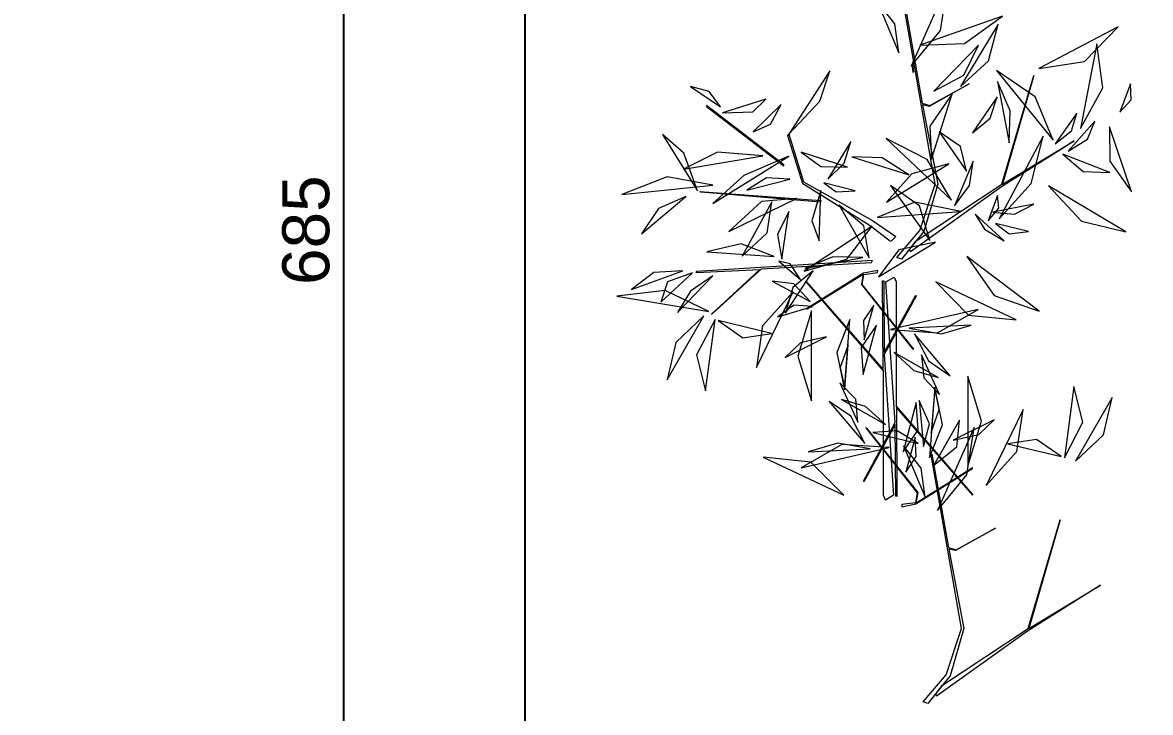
# Model space of a CAD drawing. Header units: centimetres. Extents: x 16433 to 114398, y -50094 to -12305.
# Drawn here: x 32735.1 to 32977.3, y -28542.1 to -28394.1 of the extents above; entities that cross this region are included whole.
import ezdxf

# ---------------------------------------------------------------- set-up
doc = ezdxf.new("R2010")
doc.units = ezdxf.units.CM
doc.header["$LTSCALE"] = 0.5
doc.layers.get('0').update_dxf_attribs({"linetype": 'CONTINUOUS'})
doc.layers.get('DEFPOINTS').update_dxf_attribs({"linetype": 'CONTINUOUS'})
doc.layers.add('01_cote_gen', color=4, linetype='CONTINUOUS')
doc.layers.add('3-BAT C-Niveau -2', color=7, linetype='CONTINUOUS')
doc.styles.add('Helvetica', font='')
doc.styles.get('Helvetica').set_extended_font_data('Helvetica')
doc.dimstyles.new('IS', dxfattribs={"dimtxt": 10.08724, "dimasz": 5.007446, "dimexe": 2, "dimexo": 10, "dimgap": 3, "dimtad": 1, "dimdec": 1, "dimtxsty": 'Helvetica', "dimblk": 'DOT', "dimblk1": 'DOT', "dimblk2": 'DOT', "dimcen": 0, "dimdle": 10, "dimazin": 0, "dimtfac": 0.8, "dimtdec": 1, "dimtix": 1, "dimtmove": 0, "dimatfit": 0, "dimldrblk": 'VW_FILLEDARROW-1', "dimfxl": 10, "dimfxlon": 1, "dimfrac": 2, "dimtolj": 1, "dimarcsym": 0})

# ---------------------------------------------------------------- blocks, each defined once
blk = doc.blocks.new('Groupe-1')
at = {"color": 253, "linetype": 'Continuous', "lineweight": 5, "true_color": 0xa0a0a4, "flags": 128}
for points in [[(17700.82, -47196.15), (17701.01, -47196.14), (17710.44, -47177.46), (17710.18, -47177.51)], [(17691.89, -47179.72), (17692, -47179.48), (17694.95, -47205.33), (17694.56, -47205.34)], [(17677.21, -47205.6), (17661.81, -47225.24), (17680.52, -47221.6), (17680.52, -47221.84), (17665.44, -47224.81), (17678.79, -47229.15), (17678.63, -47229.25), (17665.02, -47224.89), (17635.74, -47232.47), (17634.38, -47230.93), (17635.32, -47230.33), (17661.52, -47225.36), (17677.03, -47205.78)], [(17682.51, -47220.15), (17681.34, -47217.26), (17671.53, -47206.66), (17671.57, -47206.83), (17681.16, -47217.24), (17678.84, -47217.27), (17667.33, -47230.63), (17667.31, -47230.9), (17678.93, -47217.45), (17681.11, -47217.38), (17682.04, -47220.19)], [(17685.97, -47223.65), (17692.57, -47227.43), (17702.96, -47228.82), (17738.33, -47215.48), (17738.55, -47215.64), (17719.49, -47222.83), (17719.31, -47224.55), (17725.45, -47232.01), (17719.14, -47224.47), (17719.21, -47222.95), (17703.04, -47229.36), (17692.56, -47228.3), (17690.26, -47227.05), (17705.66, -47242.87), (17729.79, -47245.33), (17705.68, -47243.06), (17717.68, -47256.4), (17715.43, -47254.11), (17705.02, -47242.9), (17687.73, -47226.29), (17688.22, -47226.06), (17690.26, -47227.05), (17685.81, -47224.72)], [(17638.92, -47249.19), (17654.32, -47229.56), (17635.61, -47233.19), (17635.61, -47232.95), (17650.69, -47229.98), (17637.34, -47225.64), (17637.5, -47225.55), (17651.11, -47229.9), (17680.39, -47222.32), (17681.75, -47223.86), (17680.81, -47224.47), (17654.61, -47229.43), (17639.1, -47249.01)], [(17633.62, -47234.64), (17634.79, -47237.53), (17644.6, -47248.13), (17644.56, -47247.96), (17634.97, -47237.55), (17637.29, -47237.52), (17648.8, -47224.16), (17648.82, -47223.89), (17637.2, -47237.35), (17635.02, -47237.42), (17634.09, -47234.6)], [(17593.37, -47246.94), (17599.97, -47250.72), (17610.35, -47252.11), (17645.73, -47238.77), (17645.94, -47238.93), (17626.88, -47246.12), (17626.71, -47247.84), (17632.85, -47255.3), (17626.54, -47247.76), (17626.6, -47246.24), (17610.43, -47252.64), (17599.95, -47251.59), (17597.65, -47250.34), (17613.05, -47266.16), (17637.18, -47268.62), (17613.07, -47266.35), (17625.07, -47279.69), (17622.83, -47277.4), (17612.42, -47266.19), (17595.12, -47249.57), (17595.62, -47249.35), (17597.65, -47250.34), (17593.2, -47248.01)]]:
    blk.add_lwpolyline(points, close=True, dxfattribs=at)
for points in [[(17674.82, -47181.96), (17677.97, -47195.27), (17666.63, -47186.81), (17666.69, -47186.95), (17678.21, -47195.57), (17683.92, -47218.54), (17684.38, -47218.64), (17675.04, -47181.96), (17674.8, -47181.85), (17674.82, -47181.92)], [(17689.11, -47221.7), (17691.56, -47216.76), (17697.78, -47200.88), (17707.29, -47195.84), (17707.65, -47195.99), (17698.18, -47200.93), (17692.82, -47217.05), (17690.34, -47222.65), (17689.16, -47221.8)]]:
    blk.add_lwpolyline(points, dxfattribs=at)
at = {"color": 253, "linetype": 'Continuous', "lineweight": 5, "true_color": 0xa0a0a4}
for points in [[(17693.86, -47181.97, -223.19), (17693.83, -47171.95, -225.59), (17688.28, -47163.09, -225.79), (17688.28, -47163.09, -225.79), (17693.86, -47181.97, -223.19)], [(17693.86, -47181.97, -223.19), (17693.83, -47171.95, -225.59), (17688.28, -47163.09, -225.79), (17688.28, -47163.09, -225.79), (17693.86, -47181.97, -223.19)], [(17667.09, -47186.14, -186.41), (17669.8, -47176.09, -187.61), (17666.64, -47166.16, -186.97), (17666.64, -47166.16, -186.97), (17667.09, -47186.14, -186.41)], [(17674.59, -47179.07, -174.84), (17673.09, -47173.03, -175.45), (17668.67, -47168.97, -176.76), (17668.67, -47168.97, -176.76), (17674.59, -47179.07, -174.84)], [(17690.44, -47176.73, -215.73), (17686.77, -47171.46, -216.78), (17680.78, -47168.87, -215.22), (17680.78, -47168.87, -215.22), (17690.44, -47176.73, -215.73)], [(17690.44, -47176.73, -215.73), (17686.77, -47171.46, -216.78), (17680.78, -47168.87, -215.22), (17680.78, -47168.87, -215.22), (17690.44, -47176.73, -215.73)], [(17692.05, -47178.98, -214.21), (17699.48, -47174.57, -211.43), (17702.56, -47169.3, -206.15), (17702.56, -47169.3, -206.15), (17692.05, -47178.98, -214.21)], [(17702.07, -47191.35, -221.24), (17700.99, -47181.59, -218.96), (17696.1, -47175.15, -214.31), (17696.1, -47175.15, -214.31), (17702.07, -47191.35, -221.24)], [(17710.72, -47180.42, -211.6), (17713.44, -47177.45, -211.07), (17713.77, -47173.32, -211.1), (17713.77, -47173.32, -211.1), (17710.72, -47180.42, -211.6)], [(17674.59, -47181.14, -174.58), (17671.65, -47176.22, -172.2), (17667.11, -47175.68, -168.43), (17667.11, -47175.68, -168.43), (17674.59, -47181.14, -174.58)], [(17665.95, -47185.3, -186.4), (17659.26, -47180.44, -186.75), (17651.02, -47180.09, -187), (17651.02, -47180.09, -187), (17665.95, -47185.3, -186.4)], [(17674.73, -47185.55, -186.97), (17670.64, -47181.49, -187.38), (17665.63, -47179.61, -185.5), (17665.63, -47179.61, -185.5), (17674.73, -47185.55, -186.97)], [(17709.52, -47181.13, -202.5), (17710.92, -47187.46, -200.11), (17714.11, -47189.7, -195.35), (17714.11, -47189.7, -195.35), (17709.52, -47181.13, -202.5)], [(17681.29, -47197.72, -200.41), (17682.63, -47190.24, -200.32), (17679.58, -47183.34, -200.54), (17679.58, -47183.34, -200.54), (17681.29, -47197.72, -200.41)], [(17702.99, -47196.83, -210.1), (17697.13, -47188.08, -209.96), (17690, -47182.71, -205.95), (17690, -47182.71, -205.95), (17702.99, -47196.83, -210.1)], [(17665.68, -47187.77, -182.25), (17657.45, -47185.28, -178.08), (17650.25, -47188.62, -173.29), (17650.25, -47188.62, -173.29), (17665.68, -47187.77, -182.25)], [(17694.44, -47200.14, -233.25), (17692.34, -47192.87, -238.65), (17684.77, -47187.19, -241.93), (17684.77, -47187.19, -241.93), (17694.44, -47200.14, -233.25)], [(17665.56, -47188.48, -181.99), (17662.91, -47194.38, -181.12), (17664.99, -47200.27, -179.03), (17664.99, -47200.27, -179.03), (17665.56, -47188.48, -181.99)], [(17698.25, -47197.95, -207.72), (17697.57, -47193.01, -206.62), (17694.15, -47189.31, -205.86), (17694.15, -47189.31, -205.86), (17698.25, -47197.95, -207.72)], [(17706.7, -47188.36, -218.46), (17709.05, -47191.69, -216.39), (17713.59, -47193.15, -215.43), (17713.59, -47193.15, -215.43), (17706.7, -47188.36, -218.46)], [(17680.05, -47190.96, -189.87), (17685.97, -47195.32, -186.93), (17692.74, -47195.03, -183.27), (17692.74, -47195.03, -183.27), (17680.05, -47190.96, -189.87)], [(17707.65, -47195.99, -197.23), (17715.85, -47201.19, -194.28), (17722.65, -47202.06, -188.42), (17722.65, -47202.06, -188.42), (17707.65, -47195.99, -197.23)], [(17674.61, -47203.19, -207.25), (17666.24, -47198.06, -205.29), (17657.17, -47198.42, -201.98), (17657.17, -47198.42, -201.98), (17674.61, -47203.19, -207.25)], [(17673.26, -47207.13, -215.21), (17676.29, -47202.99, -213.09), (17676.01, -47198.27, -210.46), (17676.01, -47198.27, -210.46), (17673.26, -47207.13, -215.21)], [(17677.5, -47204.19, -177.75), (17680.37, -47201.43, -175.38), (17680.49, -47198.94, -172.12), (17680.49, -47198.94, -172.12), (17677.5, -47204.19, -177.75)], [(17691.37, -47199.05, -229.03), (17686.08, -47197.57, -227.48), (17681.04, -47199.49, -225.66), (17681.04, -47199.49, -225.66), (17691.37, -47199.05, -229.03)], [(17704.39, -47199.27, -199.77), (17702.1, -47203.98, -197.57), (17703.02, -47209.65, -196.35), (17703.02, -47209.65, -196.35), (17704.39, -47199.27, -199.77)], [(17672.31, -47207.83, -179.83), (17671.82, -47203.81, -178.67), (17668.68, -47200.9, -177.99), (17668.68, -47200.9, -177.99), (17672.31, -47207.83, -179.83)], [(17633.75, -47221.95, -220.85), (17639.43, -47213.68, -221.31), (17638.54, -47203.46, -222.56), (17638.54, -47203.46, -222.56), (17633.75, -47221.95, -220.85)], [(17666.44, -47211.97, -210.84), (17664.18, -47206.76, -209.98), (17660.46, -47204.09, -207.2), (17660.46, -47204.09, -207.2), (17666.44, -47211.97, -210.84)], [(17679.85, -47206.55, -207.06), (17675.51, -47202.92, -208.24), (17669.76, -47202.39, -209.24), (17669.76, -47202.39, -209.24), (17679.85, -47206.55, -207.06)], [(17697.08, -47204.95, -198.87), (17690.3, -47204.25, -195.41), (17686.42, -47206.62, -190.33), (17686.42, -47206.62, -190.33), (17697.08, -47204.95, -198.87)], [(17671.32, -47207.81, -179.52), (17661.26, -47206.74, -178.73), (17652.33, -47211.39, -177.91), (17652.33, -47211.39, -177.91), (17671.32, -47207.81, -179.52)], [(17679.4, -47204.66, -178.9), (17683.62, -47213.19, -176.01), (17691.6, -47217.21, -172.29), (17691.6, -47217.21, -172.29), (17679.4, -47204.66, -178.9)], [(17679.4, -47204.66, -178.9), (17683.62, -47213.19, -176.01), (17691.6, -47217.21, -172.29), (17691.6, -47217.21, -172.29), (17679.4, -47204.66, -178.9)], [(17684.63, -47216.49, -200.44), (17683.55, -47210.13, -199.26), (17679.98, -47204.72, -200.49), (17679.98, -47204.72, -200.49), (17684.63, -47216.49, -200.44)], [(17698.82, -47205.31, -202.35), (17697.4, -47208.22, -200.21), (17698.35, -47212.22, -199.09), (17698.35, -47212.22, -199.09), (17698.82, -47205.31, -202.35)], [(17699.76, -47205.96, -202.12), (17703.77, -47208.77, -201.54), (17708.6, -47209.34, -202.14), (17708.6, -47209.34, -202.14), (17699.76, -47205.96, -202.12)], [(17684.78, -47217.83, -200.73), (17691.35, -47215.43, -197.34), (17694.7, -47209.43, -193.77), (17694.7, -47209.43, -193.77), (17684.78, -47217.83, -200.73)], [(17684.78, -47217.83, -200.73), (17691.35, -47215.43, -197.34), (17694.7, -47209.43, -193.77), (17694.7, -47209.43, -193.77), (17684.78, -47217.83, -200.73)], [(17703.91, -47222.86, -185.42), (17706.41, -47216.6, -185.31), (17705.39, -47210.18, -184.01), (17705.39, -47210.18, -184.01), (17703.91, -47222.86, -185.42)], [(17729.2, -47215.93, -199.98), (17735.13, -47213.91, -200.36), (17739.17, -47209.28, -199.46), (17739.17, -47209.28, -199.46), (17729.2, -47215.93, -199.98)], [(17645.6, -47229.61, -225.36), (17644.38, -47219.55, -224.7), (17637.83, -47211.88, -224), (17637.83, -47211.88, -224), (17645.6, -47229.61, -225.36)], [(17644.58, -47225.68, -183.78), (17644.45, -47218.64, -183.14), (17641.45, -47212.75, -184.94), (17641.45, -47212.75, -184.94), (17644.58, -47225.68, -183.78)], [(17645.51, -47224.35, -176.88), (17650.7, -47220.3, -176.9), (17652.95, -47215.12, -174.04), (17652.95, -47215.12, -174.04), (17645.51, -47224.35, -176.88)], [(17671.03, -47216.22, -247.3), (17663.58, -47214.82, -244.69), (17655.99, -47217.93, -243.35), (17655.99, -47217.93, -243.35), (17671.03, -47216.22, -247.3)], [(17671.03, -47216.22, -247.3), (17663.58, -47214.82, -244.69), (17655.99, -47217.93, -243.35), (17655.99, -47217.93, -243.35), (17671.03, -47216.22, -247.3)], [(17665.66, -47216.91, -223.21), (17660.51, -47216.12, -222.61), (17656.18, -47217.91, -220.88), (17656.18, -47217.91, -220.88), (17665.66, -47216.91, -223.21)], [(17665.66, -47216.91, -223.21), (17660.51, -47216.12, -222.61), (17656.18, -47217.91, -220.88), (17656.18, -47217.91, -220.88), (17665.66, -47216.91, -223.21)], [(17649.69, -47222.02, -161.32), (17654.44, -47220.65, -161.24), (17657.32, -47216.66, -160.95), (17657.32, -47216.66, -160.95), (17649.69, -47222.02, -161.32)], [(17650.29, -47227.92, -228.81), (17653.32, -47223, -229.15), (17653.81, -47217.64, -227.32), (17653.81, -47217.64, -227.32), (17650.29, -47227.92, -228.81)], [(17698.25, -47235.36, -176.08), (17698.33, -47225.26, -174.79), (17693.62, -47217.89, -170.69), (17693.62, -47217.89, -170.69), (17698.25, -47235.36, -176.08)], [(17700.24, -47232.92, -204.31), (17707.84, -47226.16, -204.16), (17710.64, -47216.64, -202.67), (17710.64, -47216.64, -202.67), (17700.24, -47232.92, -204.31)], [(17670.88, -47222.06, -186.16), (17665.6, -47219.72, -185.75), (17659.95, -47221.27, -185.13), (17659.95, -47221.27, -185.13), (17670.88, -47222.06, -186.16)], [(17675.03, -47220.68, -197.01), (17671.33, -47219.13, -196.39), (17667.31, -47220.06, -196.61), (17667.31, -47220.06, -196.61), (17675.03, -47220.68, -197.01)], [(17690.74, -47231.19, -210.57), (17687.71, -47223.79, -206.9), (17681.14, -47220.58, -202.54), (17681.14, -47220.58, -202.54), (17690.74, -47231.19, -210.57)], [(17690.92, -47229.96, -217.22), (17697.8, -47226.36, -219.34), (17700.93, -47219.45, -221.55), (17700.93, -47219.45, -221.55), (17690.92, -47229.96, -217.22)], [(17707.84, -47230.92, -205.3), (17704.24, -47223.48, -204.92), (17697.27, -47219.3, -203.9), (17697.27, -47219.3, -203.9), (17707.84, -47230.92, -205.3)], [(17725.66, -47219.64, -203.84), (17725.78, -47219.86, -203.87), (17727.43, -47219.31, -202.04), (17727.32, -47219.11, -202.02), (17725.66, -47219.64, -203.84)], [(17726.87, -47219.06, -206.43), (17735.57, -47223.83, -204.4), (17745.83, -47223.48, -204.36), (17745.83, -47223.48, -204.36), (17726.87, -47219.06, -206.43)], [(17726.87, -47219.06, -206.43), (17735.57, -47223.83, -204.4), (17745.83, -47223.48, -204.36), (17745.83, -47223.48, -204.36), (17726.87, -47219.06, -206.43)], [(17731.65, -47220.03, -194.97), (17733.83, -47229.42, -192.57), (17741.05, -47236.31, -191.31), (17741.05, -47236.31, -191.31), (17731.65, -47220.03, -194.97)], [(17647.63, -47235.59, -183.47), (17649.42, -47230.64, -183.7), (17648.1, -47225.59, -184.07), (17648.1, -47225.59, -184.07), (17647.63, -47235.59, -183.47)], [(17647.63, -47235.59, -183.47), (17649.42, -47230.64, -183.7), (17648.1, -47225.59, -184.07), (17648.1, -47225.59, -184.07), (17647.63, -47235.59, -183.47)], [(17670.53, -47225.18, -225.36), (17671.75, -47235.24, -224.7), (17678.3, -47242.91, -224), (17678.3, -47242.91, -224), (17670.53, -47225.18, -225.36)], [(17722.72, -47228.79, -188.89), (17715, -47225.37, -185.79), (17708.13, -47227.08, -181.22), (17708.13, -47227.08, -181.22), (17722.72, -47228.79, -188.89)], [(17722.55, -47224.83, -207.16), (17727.07, -47230.5, -205.48), (17734.01, -47232.44, -203.83), (17734.01, -47232.44, -203.83), (17722.55, -47224.83, -207.16)], [(17722.55, -47224.83, -207.16), (17727.07, -47230.5, -205.48), (17734.01, -47232.44, -203.83), (17734.01, -47232.44, -203.83), (17722.55, -47224.83, -207.16)], [(17665.84, -47226.87, -228.81), (17662.81, -47231.79, -229.15), (17662.32, -47237.15, -227.32), (17662.32, -47237.15, -227.32), (17665.84, -47226.87, -228.81)], [(17706.96, -47234.89, -184.69), (17711.91, -47232.67, -183.17), (17714.18, -47227.61, -181.63), (17714.18, -47227.61, -181.63), (17706.96, -47234.89, -184.69)], [(17670.62, -47230.44, -176.88), (17665.43, -47234.49, -176.9), (17663.18, -47239.67, -174.04), (17663.18, -47239.67, -174.04), (17670.62, -47230.44, -176.88)], [(17671.55, -47229.11, -183.78), (17671.68, -47236.15, -183.14), (17674.68, -47242.04, -184.94), (17674.68, -47242.04, -184.94), (17671.55, -47229.11, -183.78)], [(17724.56, -47230.25, -201.48), (17731.11, -47235.17, -202.35), (17739.21, -47235.76, -201.76), (17739.21, -47235.76, -201.76), (17724.56, -47230.25, -201.48)], [(17636.6, -47239.22, -199.98), (17642.52, -47237.2, -200.36), (17646.56, -47232.57, -199.46), (17646.56, -47232.57, -199.46), (17636.6, -47239.22, -199.98)], [(17645.25, -47232.73, -186.16), (17650.53, -47235.07, -185.75), (17656.18, -47233.52, -185.13), (17656.18, -47233.52, -185.13), (17645.25, -47232.73, -186.16)], [(17666.44, -47232.77, -161.32), (17661.69, -47234.14, -161.24), (17658.81, -47238.13, -160.95), (17658.81, -47238.13, -160.95), (17666.44, -47232.77, -161.32)], [(17682.38, -47232.84, -220.85), (17676.7, -47241.11, -221.31), (17677.59, -47251.33, -222.56), (17677.59, -47251.33, -222.56), (17682.38, -47232.84, -220.85)], [(17641.1, -47234.11, -197.01), (17644.8, -47235.66, -196.39), (17648.82, -47234.73, -196.61), (17648.82, -47234.73, -196.61), (17641.1, -47234.11, -197.01)], [(17647.21, -47236.87, -183.73), (17652.23, -47237.21, -181.29), (17656.74, -47234.11, -179.52), (17656.74, -47234.11, -179.52), (17647.21, -47236.87, -183.73)], [(17699.19, -47233.79, -204.62), (17704.03, -47236.13, -205.07), (17709.33, -47235.89, -204.23), (17709.33, -47235.89, -204.23), (17699.19, -47233.79, -204.62)], [(17715.26, -47234.63, -195.33), (17719.06, -47237.8, -195.1), (17723.83, -47238.4, -194.26), (17723.83, -47238.4, -194.26), (17715.26, -47234.63, -195.33)], [(17645.1, -47238.57, -247.3), (17652.55, -47239.97, -244.69), (17660.14, -47236.86, -243.35), (17660.14, -47236.86, -243.35), (17645.1, -47238.57, -247.3)], [(17645.1, -47238.57, -247.3), (17652.55, -47239.97, -244.69), (17660.14, -47236.86, -243.35), (17660.14, -47236.86, -243.35), (17645.1, -47238.57, -247.3)], [(17650.47, -47237.88, -223.21), (17655.62, -47238.67, -222.61), (17659.95, -47236.88, -220.88), (17659.95, -47236.88, -220.88), (17650.47, -47237.88, -223.21)], [(17650.47, -47237.88, -223.21), (17655.62, -47238.67, -222.61), (17659.95, -47236.88, -220.88), (17659.95, -47236.88, -220.88), (17650.47, -47237.88, -223.21)], [(17714.63, -47242.82, -196.26), (17721.44, -47241.69, -195.05), (17727.08, -47237.88, -196.39), (17727.08, -47237.88, -196.39), (17714.63, -47242.82, -196.26)], [(17716.96, -47251.97, -228.97), (17725.37, -47246.46, -227.8), (17729.35, -47237.21, -227.09), (17729.35, -47237.21, -227.09), (17716.96, -47251.97, -228.97)], [(17643.67, -47239.79, -194.21), (17648.46, -47243.88, -192.81), (17654.19, -47243.4, -190.06), (17654.19, -47243.4, -190.06), (17643.67, -47239.79, -194.21)], [(17643.67, -47239.79, -194.21), (17648.46, -47243.88, -192.81), (17654.19, -47243.4, -190.06), (17654.19, -47243.4, -190.06), (17643.67, -47239.79, -194.21)], [(17689.01, -47238.4, -220.09), (17681.84, -47245.7, -220.53), (17680.33, -47255.82, -219.34), (17680.33, -47255.82, -219.34), (17689.01, -47238.4, -220.09)], [(17698.25, -47238.49, -171.59), (17695.49, -47241.05, -169.03), (17693.8, -47245.62, -167.96), (17693.8, -47245.62, -167.96), (17698.25, -47238.49, -171.59)], [(17634.27, -47242.35, -206.43), (17642.97, -47247.11, -204.4), (17653.22, -47246.77, -204.36), (17653.22, -47246.77, -204.36), (17634.27, -47242.35, -206.43)], [(17634.27, -47242.35, -206.43), (17642.97, -47247.11, -204.4), (17653.22, -47246.77, -204.36), (17653.22, -47246.77, -204.36), (17634.27, -47242.35, -206.43)], [(17649.69, -47242.82, -210.84), (17651.95, -47248.03, -209.98), (17655.67, -47250.7, -207.2), (17655.67, -47250.7, -207.2), (17649.69, -47242.82, -210.84)], [(17697.34, -47241.44, -212.09), (17700.44, -47243.19, -209.87), (17703.09, -47242.39, -207.1), (17703.09, -47242.39, -207.1), (17697.34, -47241.44, -212.09)], [(17697.34, -47241.44, -212.09), (17700.44, -47243.19, -209.87), (17703.09, -47242.39, -207.1), (17703.09, -47242.39, -207.1), (17697.34, -47241.44, -212.09)], [(17699.36, -47242.14, -172.05), (17699.85, -47246.75, -171.7), (17702.69, -47250.43, -172.02), (17702.69, -47250.43, -172.02), (17699.36, -47242.14, -172.05)], [(17699.36, -47242.14, -172.05), (17699.85, -47246.75, -171.7), (17702.69, -47250.43, -172.02), (17702.69, -47250.43, -172.02), (17699.36, -47242.14, -172.05)], [(17644.81, -47246.98, -179.52), (17654.87, -47248.05, -178.73), (17663.8, -47243.4, -177.91), (17663.8, -47243.4, -177.91), (17644.81, -47246.98, -179.52)], [(17697.1, -47243.11, -213.12), (17695.45, -47246.45, -210.71), (17696.73, -47250.44, -208.62), (17696.73, -47250.44, -208.62), (17697.1, -47243.11, -213.12)], [(17697.1, -47243.11, -213.12), (17695.45, -47246.45, -210.71), (17696.73, -47250.44, -208.62), (17696.73, -47250.44, -208.62), (17697.1, -47243.11, -213.12)], [(17698.2, -47243.7, -212.64), (17706.98, -47249.04, -211.07), (17717.38, -47249.73, -212.06), (17717.38, -47249.73, -212.06), (17698.2, -47243.7, -212.64)], [(17698.2, -47243.7, -212.64), (17706.98, -47249.04, -211.07), (17717.38, -47249.73, -212.06), (17717.38, -47249.73, -212.06), (17698.2, -47243.7, -212.64)], [(17731.51, -47246.08, -215.07), (17734.8, -47255.42, -213.8), (17743.43, -47261.16, -214.42), (17743.43, -47261.16, -214.42), (17731.51, -47246.08, -215.07)], [(17641.52, -47251.6, -207.25), (17649.89, -47256.73, -205.29), (17658.96, -47256.37, -201.98), (17658.96, -47256.37, -201.98), (17641.52, -47251.6, -207.25)], [(17707.11, -47252.8, -223.66), (17701.04, -47261.19, -222.36), (17700.55, -47270.98, -219.58), (17700.55, -47270.98, -219.58), (17707.11, -47252.8, -223.66)], [(17716.27, -47252.56, -229.3), (17719.64, -47255.45, -228.25), (17723.62, -47255.91, -226.49), (17723.62, -47255.91, -226.49), (17716.27, -47252.56, -229.3)], [(17650.57, -47266.31, -181.99), (17653.22, -47260.41, -181.12), (17651.14, -47254.52, -179.03), (17651.14, -47254.52, -179.03), (17650.57, -47266.31, -181.99)], [(17714.36, -47254.54, -232.48), (17711.58, -47259.52, -232.45), (17712.39, -47265.25, -231.83), (17712.39, -47265.25, -231.83), (17714.36, -47254.54, -232.48)], [(17715.24, -47255.59, -232.75), (17718.52, -47259.14, -233.5), (17722.63, -47260, -235.42), (17722.63, -47260, -235.42), (17715.24, -47255.59, -232.75)], [(17720.48, -47257.27, -228.35), (17729.98, -47260.39, -229.1), (17739.03, -47257.32, -232.12), (17739.03, -47257.32, -232.12), (17720.48, -47257.27, -228.35)], [(17722.01, -47263.29, -212.86), (17714.81, -47264.78, -209.91), (17709.18, -47270.53, -208.14), (17709.18, -47270.53, -208.14), (17722.01, -47263.29, -212.86)], [(17722.01, -47263.29, -212.86), (17714.81, -47264.78, -209.91), (17709.18, -47270.53, -208.14), (17709.18, -47270.53, -208.14), (17722.01, -47263.29, -212.86)], [(17650.45, -47267.02, -182.25), (17658.68, -47269.51, -178.08), (17665.88, -47266.17, -173.29), (17665.88, -47266.17, -173.29), (17650.45, -47267.02, -182.25)], [(17725.5, -47264.92, -211.21), (17728.57, -47266.8, -209.03), (17731.92, -47266.02, -206.71), (17731.92, -47266.02, -206.71), (17725.5, -47264.92, -211.21)], [(17725.5, -47264.92, -211.21), (17728.57, -47266.8, -209.03), (17731.92, -47266.02, -206.71), (17731.92, -47266.02, -206.71), (17725.5, -47264.92, -211.21)], [(17650.18, -47269.49, -186.4), (17656.87, -47274.35, -186.75), (17665.11, -47274.7, -187), (17665.11, -47274.7, -187), (17650.18, -47269.49, -186.4)]]:
    blk.add_polyline3d(points, dxfattribs=at)
blk = doc.blocks.new('Groupe-3-1')
at = {"color": 7}
blk.add_blockref('Groupe-1', (0, 0), dxfattribs=at)
blk = doc.blocks.new('_DOT')
at = {"color": 0, "linetype": 'ByBlock', "lineweight": -2}
blk.add_line((-0.5, 0), (-1, 0), dxfattribs=at)
at = {"color": 0, "linetype": 'ByBlock', "const_width": 0.5}
blk.add_lwpolyline([(-0.25, 0, 1), (0.25, 0, 1)], format="xyb", close=True, dxfattribs=at)
blk = doc.blocks.new('*D2453')
at = {"layer": '3-BAT C-Niveau -2', "color": 0, "linetype": 'Continuous', "lineweight": -2, "transparency": 16777216}
for p, q in [((33131.88, -28297.61), (33143.88, -28297.61)), ((33141.88, -28302.62), (33141.88, -28800)), ((33131.88, -28805.01), (33143.88, -28805.01))]:
    blk.add_line(p, q, dxfattribs=at)
at = {"layer": 'DEFPOINTS', "color": 0, "linetype": 'Continuous', "transparency": 16777216}
for p in [(32631.28, -28297.61), (32689.29, -28805.01), (33141.88, -28805.01)]:
    blk.add_point(p, dxfattribs=at)
at = {"layer": '3-BAT C-Niveau -2', "color": 0, "linetype": 'Continuous', "lineweight": -2, "transparency": 16777216, "xscale": 5.007446289062499, "yscale": 5.007446289062499, "zscale": 5.007446289062499}
for p, rotation in [((33141.88, -28297.61), 90), ((33141.88, -28805.01), 270)]:
    blk.add_blockref('_DOT', p, dxfattribs=dict(at, rotation=rotation))
at = {"layer": '3-BAT C-Niveau -2', "color": 0, "linetype": 'Continuous', "lineweight": 5, "transparency": 16777216, "insert": (33133.84, -28551.31), "char_height": 10.087, "attachment_point": 5, "rotation": 90, "style": 'Helvetica'}
blk.add_mtext('\\A1;507', dxfattribs=at)
blk = doc.blocks.new('VW_FILLEDARROW-1')
at = {"color": 0, "linetype": 'Continuous', "lineweight": 5, "flags": 128}
blk.add_lwpolyline([(-1.997, 0.535), (0, 0), (-1.997, -0.535)], close=True, dxfattribs=at)
blk = doc.blocks.new('*D2471')
at = {"layer": '3-BAT C-Niveau -2', "color": 0, "linetype": 'Continuous', "lineweight": -2, "transparency": 16777216}
for p, q in [((33071.88, -28297.61), (33083.88, -28297.61)), ((33081.88, -28302.62), (33081.88, -28508)), ((33071.88, -28513.01), (33083.88, -28513.01))]:
    blk.add_line(p, q, dxfattribs=at)
at = {"layer": 'DEFPOINTS', "color": 0, "linetype": 'Continuous', "transparency": 16777216}
for p in [(32631.28, -28297.61), (32631.28, -28513.01), (33081.88, -28513.01)]:
    blk.add_point(p, dxfattribs=at)
at = {"layer": '3-BAT C-Niveau -2', "color": 0, "linetype": 'Continuous', "lineweight": -2, "transparency": 16777216, "xscale": 5.007446289062499, "yscale": 5.007446289062499, "zscale": 5.007446289062499}
for p, rotation in [((33081.88, -28297.61), 90), ((33081.88, -28513.01), 270)]:
    blk.add_blockref('_DOT', p, dxfattribs=dict(at, rotation=rotation))
at = {"layer": '3-BAT C-Niveau -2', "color": 0, "linetype": 'Continuous', "lineweight": 5, "transparency": 16777216, "insert": (33073.84, -28405.31), "char_height": 10.087, "attachment_point": 5, "rotation": 90, "style": 'Helvetica'}
blk.add_mtext('\\A1;215', dxfattribs=at)
blk = doc.blocks.new('*D2477')
at = {"layer": '3-BAT C-Niveau -2', "color": 0, "linetype": 'Continuous', "lineweight": -2, "transparency": 16777216}
for p, q in [((33071.88, -28513.01), (33083.88, -28513.01)), ((33081.88, -28518.02), (33081.88, -28778.01)), ((33071.88, -28783.02), (33083.88, -28783.02))]:
    blk.add_line(p, q, dxfattribs=at)
at = {"layer": 'DEFPOINTS', "color": 0, "linetype": 'Continuous', "transparency": 16777216}
for p in [(32598.23, -28513.01), (32631.09, -28783.02), (33081.88, -28783.02)]:
    blk.add_point(p, dxfattribs=at)
at = {"layer": '3-BAT C-Niveau -2', "color": 0, "linetype": 'Continuous', "lineweight": -2, "transparency": 16777216, "xscale": 5.007446289062499, "yscale": 5.007446289062499, "zscale": 5.007446289062499}
for p, rotation in [((33081.88, -28513.01), 90), ((33081.88, -28783.02), 270)]:
    blk.add_blockref('_DOT', p, dxfattribs=dict(at, rotation=rotation))
at = {"layer": '3-BAT C-Niveau -2', "color": 0, "linetype": 'Continuous', "lineweight": 5, "transparency": 16777216, "insert": (33071.2, -28648.02), "char_height": 10.0872, "attachment_point": 5, "rotation": 90, "style": 'Helvetica'}
blk.add_mtext('\\A1;270/215', dxfattribs=at)
blk = doc.blocks.new('*D2272')
at = {"layer": '3-BAT C-Niveau -2', "color": 0, "linetype": 'Continuous', "lineweight": -2, "transparency": 16777216}
for p, q in [((32805.04, -28095.96), (32802.04, -28095.96)), ((32804.04, -28100.97), (32804.04, -28776.3)), ((32814.04, -28781.31), (32802.04, -28781.31))]:
    blk.add_line(p, q, dxfattribs=at)
at = {"layer": 'DEFPOINTS', "color": 0, "linetype": 'Continuous', "transparency": 16777216}
for p in [(32815.04, -28095.96), (32804.04, -28781.31), (32827.94, -28781.31)]:
    blk.add_point(p, dxfattribs=at)
at = {"layer": '3-BAT C-Niveau -2', "color": 0, "linetype": 'Continuous', "lineweight": -2, "transparency": 16777216, "xscale": 5.007446289062499, "yscale": 5.007446289062499, "zscale": 5.007446289062499}
for p, rotation in [((32804.04, -28095.96), 90), ((32804.04, -28781.31), 270)]:
    blk.add_blockref('_DOT', p, dxfattribs=dict(at, rotation=rotation))
at = {"layer": '3-BAT C-Niveau -2', "color": 0, "linetype": 'Continuous', "lineweight": 5, "transparency": 16777216, "insert": (32795.99, -28438.64), "char_height": 10.087, "attachment_point": 5, "rotation": 90, "style": 'Helvetica'}
blk.add_mtext('\\A1;685', dxfattribs=at)

msp = doc.modelspace()

# ---------------------------------------------------------------- linework, layer by layer
at = {"layer": '01_cote_gen'}
msp.add_line((32842.953, -28026.145), (32842.953, -28864.436), dxfattribs=at)

# ---------------------------------------------------------------- block references
at = {"layer": '3-BAT C-Niveau -2', "color": 7, "rotation": 79.27640525614329}
for name in ['Groupe-3-1', 'Groupe-1']:
    msp.add_blockref(name, (-16766.963, -37034.655), dxfattribs=at)

# ---------------------------------------------------------------- dimensions: what is measured, and where the dimension line sits
at = {"layer": '3-BAT C-Niveau -2', "color": 7, "linetype": 'Continuous', "lineweight": 5}
for base, p1, p2, override, picture, middle in [((32804.037, -28781.312), (32815.037, -28095.962), (32827.937, -28781.312), {"dimtxt": 10.08724, "dimdec": 0, "dimpost": '<>', "dimtxsty": 'Helvetica', "dimtmove": 2}, '*D2272', (32795.994, -28438.637)), ((33141.882, -28805.012), (32631.279, -28297.615), (32689.289, -28805.012), {"dimtxt": 10.08724, "dimdec": 0, "dimpost": '<>', "dimtxsty": 'Helvetica', "dimtmove": 2}, '*D2453', (33133.839, -28551.313)), ((33081.882, -28513.012), (32631.279, -28297.615), (32631.279, -28513.012), {"dimtxt": 10.08724, "dimdec": 0, "dimpost": '<>', "dimtxsty": 'Helvetica', "dimtmove": 2}, '*D2471', (33073.839, -28405.313)), ((33081.882, -28783.021), (32598.229, -28513.012), (32631.086, -28783.021), {"dimtxt": 10.08724, "dimdec": 0, "dimpost": '<>/215', "dimtxsty": 'Helvetica', "dimtmove": 2}, '*D2477', (33071.197, -28648.016))]:
    dim = msp.add_linear_dim(base=base, p1=p1, p2=p2, angle=90, dimstyle='IS', override=override, dxfattribs=at)
    dim.commit()
    dim.dimension.update_dxf_attribs({"geometry": picture, "text_midpoint": middle})

doc.saveas('drawing.dxf')
